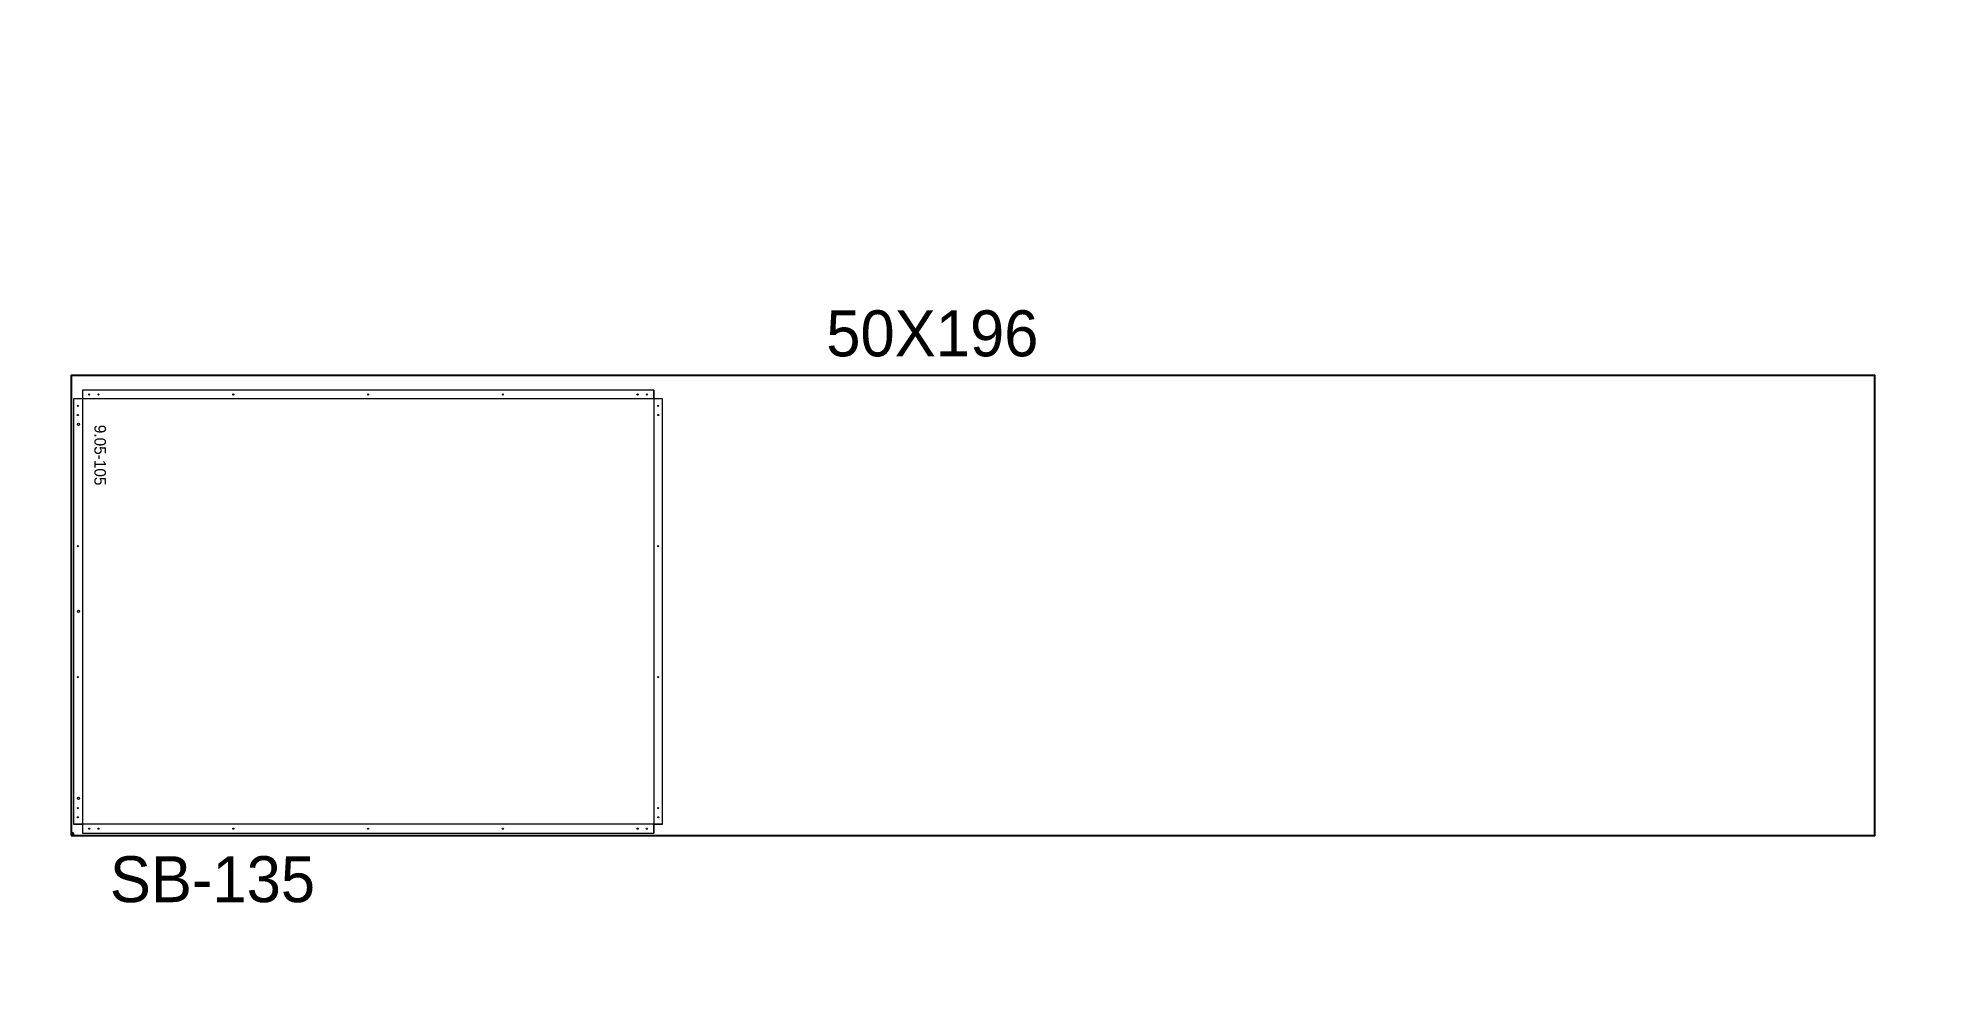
# Paper-space layout '18' of a CAD drawing. Header units: inches. Extents: x 1.7 to 15, y 2.1 to 8.7.
# The model-space entities are those that its viewports show. They can reach past a viewport. Long polylines and large blocks are cut down to what shows.
import ezdxf

# ---------------------------------------------------------------- set-up
doc = ezdxf.new("R2010")
doc.units = ezdxf.units.IN
doc.header["$MEASUREMENT"] = 0
for name, color, linetype, lineweight in [('ACM_Layer 1_Router Offset_Panel Cut', 1, 'Continuous', 9), ('ACM_Layer 3_Open Offset Countour_Route Lines', 4, 'Continuous', 9), ('ACM_Layer 4_Drill Centers_Rivet Holes', 3, 'Continuous', 9), ('ACM_Layer 5_Drill Centers_Weep Holes', 6, 'Continuous', 9)]:
    doc.layers.add(name, color=color, linetype=linetype, lineweight=lineweight)
doc.layers.add('ACM_Reference_Text', color=7, linetype='Continuous')
doc.layers.get('Defpoints').off()
doc.styles.add('ER_Basic_SS', font='', dxfattribs={"height": 1.25})
doc.styles.get('ER_Basic_SS').set_extended_font_data('ER_Basic_SS')

# ---------------------------------------------------------------- blocks, each defined once
blk = doc.blocks.new('*U147')
for p, q in [((-97.75, -34.23), (-98, -34.23)), ((-97.75, -34.48), (-97.75, -34.23))]:
    blk.add_line(p, q)
blk.add_lwpolyline([(-98, -34.48), (98, -34.48), (98, 15.52), (-98, 15.52)], close=True)
at = {"insert": (-15.94, 22.6), "char_height": 5, "attachment_point": 1}
blk.add_mtext_dynamic_manual_height_columns('50X196', width=43.9641, gutter_width=1, heights=[0], dxfattribs=at)
blk = doc.blocks.new('*U148')
at = {"color": 0, "linetype": 'ByBlock', "lineweight": -2, "transparency": 16777216}
blk.add_blockref('*U147', (4760, 0), dxfattribs=at)

msp = doc.modelspace()

# ---------------------------------------------------------------- linework, layer by layer
at = {"layer": 'ACM_Layer 1_Router Offset_Panel Cut'}
msp.add_lwpolyline([(5155.57, 577.42), (5093.48, 577.42), (5093.48, 576.45), (5092.51, 576.45), (5092.51, 530.22), (5093.48, 530.22), (5093.48, 529.25), (5155.57, 529.25), (5155.57, 530.22), (5156.54, 530.22), (5156.54, 576.45), (5155.57, 576.45)], close=True, dxfattribs=at)
at = {"layer": 'ACM_Layer 3_Open Offset Countour_Route Lines'}
for p, q in [((5156.54, 576.45), (5092.51, 576.45)), ((5093.48, 577.42), (5093.48, 529.25)), ((5155.57, 577.42), (5155.57, 529.25)), ((5156.54, 530.22), (5092.51, 530.22))]:
    msp.add_line(p, q, dxfattribs=at)
at = {"layer": 'ACM_Layer 4_Drill Centers_Rivet Holes'}
for centre in [(5094.23, 576.93), (5095.23, 576.93), (5109.88, 576.93), (5124.53, 576.93), (5139.17, 576.93), (5153.82, 576.93), (5154.82, 576.93), (5092.99, 575.7), (5092.99, 574.7), (5156.06, 575.7), (5156.06, 574.7), (5092.99, 560.45), (5156.06, 560.45), (5092.99, 546.21), (5156.06, 546.21), (5092.99, 531.97), (5092.99, 530.97), (5156.06, 531.97), (5156.06, 530.97), (5094.23, 529.73), (5095.23, 529.73), (5109.88, 529.73), (5124.53, 529.73), (5139.17, 529.73), (5153.82, 529.73), (5154.82, 529.73)]:
    msp.add_circle(centre, 0.0625, dxfattribs=at)
at = {"layer": 'ACM_Layer 5_Drill Centers_Weep Holes'}
for centre in [(5093.06, 573.7), (5093.06, 553.36), (5093.06, 533.03)]:
    msp.add_circle(centre, 0.125, dxfattribs=at)

# ---------------------------------------------------------------- block references
msp.add_blockref('*U148', (430.26, 563.48))

# ---------------------------------------------------------------- texts
at = {"insert": (5096.47, 526.74), "char_height": 5, "attachment_point": 1}
msp.add_mtext_dynamic_manual_height_columns('SB-135', width=43.9641, gutter_width=1, heights=[0], dxfattribs=at)
at = {"layer": 'ACM_Reference_Text', "style": 'ER_Basic_SS'}
msp.add_text('9.05-105', height=1.25, rotation=270, dxfattribs=at).set_placement((5094.79, 573.64))

psp = doc.layouts.new('18')

# ---------------------------------------------------------------- viewports
at = {"layer": 'Defpoints'}
psp.add_viewport(center=(8.333, 5.376), size=(13.333, 6.63808), view_center_point=(5191.943, 564.263), view_height=102.84241, dxfattribs=at)

doc.saveas('drawing.dxf')
